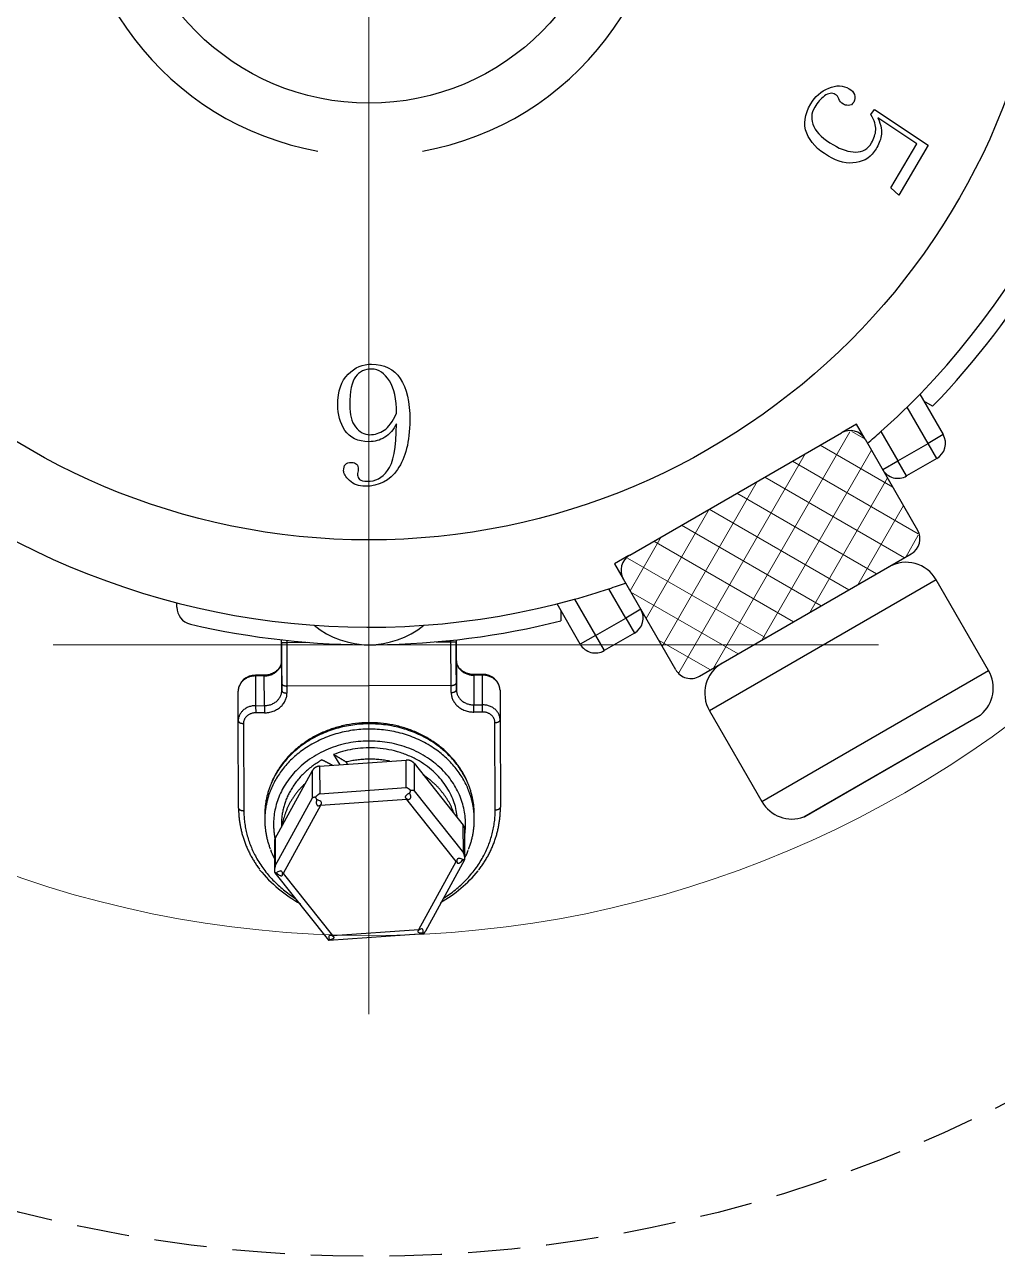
# Model space of a CAD drawing. Extents: x -9568 to -1230, y 8910 to 14862.
# Drawn here: x -7611.9 to -7556.2, y 13366.5 to 13437 of the extents above; entities that cross this region are included whole.
import ezdxf

# ---------------------------------------------------------------- set-up
doc = ezdxf.new("R2010")
doc.units = 0
doc.header["$LTSCALE"] = 12
for name, pattern in [('CENTER', [50.8, 31.75, -6.35, 6.35, -6.35]), ('CENTER2', [28.575, 19.05, -3.175, 3.175, -3.175]), ('DASHED', [0.75, 0.5, -0.25])]:
    doc.linetypes.add(name, pattern=pattern)
for name, color, linetype in [('01粗实线', 7, 'CONTINUOUS'), ('4虚线层', 6, 'DASHED'), ('Default', 7, 'CONTINUOUS')]:
    doc.layers.add(name, color=color, linetype=linetype)
for name, color, linetype, lineweight in [('中心线', 1, 'CENTER', 20), ('图层3', 7, 'CONTINUOUS', 30), ('图层5', 1, 'CENTER2', 18), ('粗实线', 7, 'CONTINUOUS', 25)]:
    doc.layers.add(name, color=color, linetype=linetype, lineweight=lineweight)

# ---------------------------------------------------------------- blocks, each defined once
blk = doc.blocks.new('G$CBB9FC1A2')
at = {"layer": '4虚线层', "ltscale": 0.5}
blk.add_circle((0, 0), 80, dxfattribs=at)
at = {"layer": 'Default', "color": 1, "linetype": 'CENTER2', "lineweight": 13, "ltscale": 20}
blk.add_line((0, -66.13), (0, 64.458), dxfattribs=at)
at = {"layer": 'Default', "color": 7, "linetype": 'CENTER2', "lineweight": 13}
blk.add_circle((0, 0), 61.637, dxfattribs=at)
at = {"layer": '图层3'}
for p, q in [((28.743, -14.649), (28.959, -14.358)), ((28.959, -14.358), (32.034, -16.389)), ((31.378, -16.318), (29.146, -14.84)), ((29.89, -18.848), (31.378, -16.318)), ((32.034, -16.389), (30.346, -19.259)), ((30.346, -19.259), (29.89, -18.848)), ((31.552, -30.654), (32.885, -32.964)), ((32.019, -33.464), (30.821, -31.388)), ((32.282, -31.337), (31.778, -31.046)), ((27.922, -32.366), (27.099, -32.841)), ((28.415, -33.219), (27.922, -32.366)), ((14.935, -39.864), (27.056, -32.866)), ((29.323, -32.792), (30.288, -34.464)), ((32.885, -32.964), (32.019, -33.464)), ((28.422, -33.232), (31.421, -38.427)), ((30.288, -34.464), (32.019, -33.464)), ((32.519, -34.33), (32.019, -33.464)), ((29.422, -34.964), (30.288, -34.464)), ((30.788, -35.33), (30.288, -34.464)), ((32.519, -34.33), (30.788, -35.33)), ((14.893, -39.889), (14.069, -40.364)), ((18.934, -46.791), (31.055, -39.793)), ((14.069, -40.364), (14.565, -41.224)), ((17.568, -46.425), (14.569, -41.23)), ((32.488, -41.274), (19.501, -48.773)), ((35.488, -46.469), (32.488, -41.274)), ((14.703, -43.462), (13.738, -41.79)), ((-10.998, -42.839), (-10.998, -42.594)), ((12.105, -44.961), (10.771, -42.651)), ((11.773, -42.386), (12.971, -44.462)), ((15.568, -42.962), (14.703, -43.462)), ((10.998, -43.043), (10.998, -43.625)), ((12.971, -44.462), (14.703, -43.462)), ((14.703, -43.462), (15.202, -44.328)), ((15.202, -44.328), (13.471, -45.327)), ((-4.999, -44.855), (-4.999, -44.712)), ((-4.999, -44.857), (-4.999, -44.855)), ((-4.999, -44.855), (-4.699, -44.855)), ((-4.999, -44.857), (-4.699, -44.856)), ((-4.992, -47.206), (-4.999, -44.857)), ((-4.999, -44.857), (-4.998, -45.506)), ((-4.699, -44.744), (-4.699, -44.855)), ((-4.699, -44.855), (-3.534, -44.851)), ((-4.699, -44.855), (-4.699, -44.856)), ((-4.699, -44.856), (-4.692, -47.355)), ((3.855, -44.825), (4.697, -44.822)), ((4.697, -44.822), (4.696, -44.745)), ((4.697, -44.822), (4.997, -44.82)), ((4.697, -44.822), (4.997, -44.821)), ((4.697, -44.822), (4.697, -44.822)), ((4.708, -47.321), (4.697, -44.822)), ((4.996, -44.712), (4.997, -44.82)), ((4.997, -44.82), (4.997, -44.821)), ((4.997, -44.821), (5.007, -47.17)), ((5.001, -45.47), (4.997, -44.821)), ((12.971, -44.462), (12.105, -44.961)), ((12.971, -44.462), (13.471, -45.327)), ((-4.992, -47.206), (-4.998, -45.506)), ((-4.998, -45.506), (-4.998, -45.911)), ((-4.998, -45.506), (-4.998, -45.506)), ((5.001, -45.471), (5.001, -45.47)), ((5.007, -47.17), (5.001, -45.471)), ((5.004, -45.875), (5.001, -45.471)), ((-4.998, -45.911), (-4.992, -47.611)), ((5.01, -47.575), (5.004, -45.875)), ((22.5, -53.968), (35.488, -46.469)), ((-5.995, -46.737), (-6.493, -46.739)), ((-6.493, -46.739), (-6.493, -46.779)), ((-5.995, -46.778), (-6.493, -46.779)), ((-6.493, -46.779), (-6.487, -48.479)), ((-5.995, -46.737), (-5.995, -46.778)), ((-5.989, -48.477), (-5.995, -46.778)), ((-4.992, -47.611), (-4.992, -47.206)), ((-4.992, -47.206), (-4.992, -47.206)), ((5.007, -47.17), (5.01, -47.575)), ((5.007, -47.17), (5.007, -47.17)), ((6.504, -46.693), (6.007, -46.695)), ((6.007, -46.735), (6.007, -46.695)), ((6.504, -46.733), (6.007, -46.735)), ((6.007, -46.735), (6.013, -48.434)), ((6.504, -46.733), (6.504, -46.693)), ((6.511, -48.433), (6.504, -46.733)), ((-7.483, -49.348), (-7.489, -47.649)), ((4.708, -47.321), (-4.692, -47.355)), ((-4.692, -47.355), (-4.692, -47.356)), ((-4.692, -47.356), (-4.692, -47.76)), ((4.708, -47.322), (4.708, -47.321)), ((4.711, -47.727), (4.708, -47.322)), ((7.507, -47.595), (7.513, -49.295)), ((-6.487, -48.479), (-5.989, -48.477)), ((-6.487, -48.479), (-6.485, -48.889)), ((-5.989, -48.477), (-5.988, -48.887)), ((6.013, -48.434), (6.511, -48.433)), ((6.014, -48.844), (6.013, -48.434)), ((6.512, -48.842), (6.511, -48.433)), ((-7.465, -54.343), (-7.483, -49.348)), ((-5.988, -48.887), (-6.485, -48.889)), ((6.512, -48.842), (6.014, -48.844)), ((7.513, -49.295), (7.531, -54.289)), ((19.501, -48.773), (22.5, -53.968)), ((24.91, -54.849), (35.046, -48.997)), ((24.958, -54.827), (35.002, -49.028)), ((-7.183, -49.497), (-7.165, -54.491)), ((7.232, -54.44), (7.214, -49.446)), ((-2.029, -51.277), (-1.66, -51.86)), ((-2.824, -51.942), (2.132, -51.593)), ((-2.824, -51.942), (-2.818, -53.517)), ((-1.232, -51.83), (-1.312, -51.703)), ((2.138, -53.168), (2.132, -51.593)), ((2.584, -51.778), (5.406, -55.32)), ((2.584, -51.778), (2.589, -53.353)), ((-5.369, -56.079), (-3.235, -52.188)), ((-3.23, -53.763), (-3.235, -52.188)), ((-2.818, -53.517), (2.138, -53.168)), ((2.589, -53.353), (5.411, -56.895)), ((-5.363, -57.654), (-3.23, -53.763)), ((-2.777, -54.198), (-4.91, -58.089)), ((2.179, -53.849), (-2.777, -54.198)), ((5.001, -57.391), (2.179, -53.849)), ((-5.964, -54.737), (-5.963, -55.037)), ((6.034, -54.994), (6.033, -54.694)), ((-5.013, -55.284), (-5.012, -55.429)), ((5.411, -56.895), (5.406, -55.32)), ((5.5, -57.247), (5.494, -55.565)), ((-5.417, -56.266), (-5.411, -57.949)), ((-5.369, -56.079), (-5.363, -57.654)), ((2.867, -61.282), (5.001, -57.391)), ((3.253, -61.367), (5.49, -57.287)), ((-5.39, -58.04), (-2.392, -61.803)), ((-4.91, -58.089), (-2.088, -61.631)), ((-2.088, -61.631), (2.867, -61.282)), ((-2.303, -61.897), (3.15, -61.513))]:
    blk.add_line(p, q, dxfattribs=at)
for radius in [38.992, 13.997]:
    blk.add_circle((0, 0), radius, dxfattribs=at)
for centre, radius, start, end in [((0, 0), 43.991, 314.47751, 45.52249), ((0, 0), 43.991, 194.47751, 285.52249), ((0, 0), 44.99, 315.851, 343.13656), ((0, 0), 43.991, 311.80289, 314.47751), ((27.556, -33.732), 1, 30, 120), ((0, 0), 43.991, 310.4762, 311.80289), ((32.019, -33.464), 1, 300, 30), ((30.288, -34.464), 1, 210, 300), ((30.556, -38.927), 1, 300, 30), ((15.434, -40.73), 1, 120, 210), ((30.757, -42.274), 2, 30, 120), ((0, 0), 43.991, 288.22516, 289.52447), ((0, 0), 43.991, 285.52249, 288.19711), ((-9.998, -42.839), 1, 180, 256.86344), ((14.703, -43.462), 1, 300, 30), ((0, 0), 44.99, 256.86344, 284.149), ((0, -39.991), 4.999, 231.03224, 308.96776), ((12.971, -44.462), 1, 210, 300), ((18.434, -45.925), 1, 210, 300), ((21.232, -47.773), 2, 120, 210), ((33.756, -47.469), 2, 310.16425, 30), ((-6.536, -47.693), 0.955, 87.43613, 177.34059), ((6.553, -47.647), 0.956, 3.12944, 92.91355), ((34.852, -48.768), 0.3, 300, 310.16425), ((24.232, -52.968), 2, 210, 289.83575), ((24.808, -54.567), 0.3, 289.83575, 300), ((-1.606, -55.24), 4.294, 200.15123, 207.26545), ((4.907, -56.059), 1.336, 274.02721, 275.27522), ((0.028, -52.711), 8.132, 219.3794, 240.97874), ((0.028, -52.711), 8.132, 300.09234, 320.05264)]:
    blk.add_arc(centre, radius, start, end, dxfattribs=at)
for points, knots in [([(25.068, -15.703), (24.869, -15.197), (24.946, -14.636), (25.548, -13.612), (25.889, -13.314), (26.328, -13.132)], [0.2467507, 0.2467507, 0.2467507, 0.2467507, 0.3389867, 0.3389867, 0.4032921, 0.4032921, 0.4032921, 0.4032921]), ([(26.907, -13.753), (26.869, -13.632), (26.8, -13.546), (26.519, -13.381), (26.311, -13.414), (26.088, -13.58)], [0.56356457, 0.56356457, 0.56356457, 0.56356457, 0.5802378, 0.5802378, 0.61358428, 0.61358428, 0.61358428, 0.61358428]), ([(26.328, -13.132), (26.761, -12.952), (27.155, -12.96), (27.644, -13.248), (27.743, -13.363), (27.801, -13.506)], [0.40329212, 0.40329212, 0.40329212, 0.40329212, 0.46384544, 0.46384544, 0.4871913, 0.4871913, 0.4871913, 0.4871913]), ([(26.088, -13.58), (25.869, -13.742), (25.684, -13.955), (25.314, -14.584), (25.295, -14.956), (25.48, -15.334)], [0.6135843, 0.6135843, 0.6135843, 0.6135843, 0.6551138, 0.6551138, 0.7143444, 0.7143444, 0.7143444, 0.7143444]), ([(27.801, -13.506), (27.859, -13.646), (27.846, -13.79), (27.681, -14.07), (27.582, -14.132), (27.34, -14.116), (27.244, -14.094), (27.036, -13.971), (26.945, -13.872), (26.907, -13.753)], [0.4871913, 0.4871913, 0.4871913, 0.4871913, 0.50227738, 0.50227738, 0.51736346, 0.51736346, 0.53244953, 0.53244953, 0.56356457, 0.56356457, 0.56356457, 0.56356457]), ([(25.48, -15.334), (25.663, -15.708), (26.039, -16.057), (27.059, -16.657), (27.487, -16.794), (27.879, -16.79)], [0.7143444, 0.7143444, 0.7143444, 0.7143444, 0.7936744, 0.7936744, 0.8596818, 0.8596818, 0.8596818, 0.8596818]), ([(27.9, -17.397), (27.401, -17.477), (26.872, -17.354), (25.686, -16.656), (25.27, -16.217), (25.068, -15.703)], [0.0716555, 0.0716555, 0.0716555, 0.0716555, 0.1544962, 0.1544962, 0.2467507, 0.2467507, 0.2467507, 0.2467507]), ([(27.879, -16.79), (28.275, -16.785), (28.572, -16.614), (28.927, -16.01), (29.01, -15.761), (29.027, -15.519)], [0.8596818, 0.8596818, 0.8596818, 0.8596818, 0.91398444, 0.91398444, 0.95371808, 0.95371808, 0.95371808, 0.95371808]), ([(-1.374, -32.721), (-1.653, -32.289), (-1.792, -31.811), (-1.783, -30.475), (-1.584, -29.881), (-1.191, -29.498)], [0.0653302, 0.0653302, 0.0653302, 0.0653302, 0.1217356, 0.1217356, 0.20712, 0.20712, 0.20712, 0.20712]), ([(-1.191, -29.498), (-0.801, -29.118), (-0.353, -28.924), (0.876, -28.933), (1.425, -29.21), (1.797, -29.758)], [0.20712, 0.20712, 0.20712, 0.20712, 0.2651708, 0.2651708, 0.3477816, 0.3477816, 0.3477816, 0.3477816]), ([(1.172, -29.881), (0.896, -29.438), (0.557, -29.218), (-0.248, -29.212), (-0.551, -29.357), (-0.768, -29.648)], [0.3991861, 0.3991861, 0.3991861, 0.3991861, 0.6977724, 0.6977724, 1, 1, 1, 1]), ([(-0.768, -29.648), (-0.984, -29.939), (-1.095, -30.484), (-1.105, -31.816), (-0.996, -32.231), (-0.768, -32.525)], [0, 0, 0, 0, 0.2661292, 0.2661292, 0.4430078, 0.4430078, 0.4430078, 0.4430078]), ([(1.797, -29.758), (2.167, -30.305), (2.348, -31.103), (2.332, -33.366), (2.097, -34.306), (1.638, -34.956)], [0.3477816, 0.3477816, 0.3477816, 0.3477816, 0.4501044, 0.4501044, 0.5706819, 0.5706819, 0.5706819, 0.5706819]), ([(-0.768, -32.525), (-0.543, -32.817), (-0.274, -32.968), (0.34, -32.972), (0.614, -32.886), (0.869, -32.717)], [0.4430078, 0.4430078, 0.4430078, 0.4430078, 0.6183135, 0.6183135, 0.7776823, 0.7776823, 0.7776823, 0.7776823]), ([(-1.112, -35.595), (-1.337, -35.377), (-1.45, -35.193), (-1.448, -34.871), (-1.413, -34.75), (-1.349, -34.672)], [0.70059765, 0.70059765, 0.70059765, 0.70059765, 0.72224947, 0.72224947, 0.74390128, 0.74390128, 0.74390128, 0.74390128]), ([(-1.349, -34.672), (-1.283, -34.592), (-1.168, -34.556), (-0.87, -34.558), (-0.773, -34.588), (-0.705, -34.657)], [0.74390128, 0.74390128, 0.74390128, 0.74390128, 0.75944722, 0.75944722, 0.77263771, 0.77263771, 0.77263771, 0.77263771]), ([(1.638, -34.956), (1.183, -35.603), (0.564, -35.929), (-0.587, -35.921), (-0.889, -35.812), (-1.112, -35.595)], [0.5706819, 0.5706819, 0.5706819, 0.5706819, 0.6582099, 0.6582099, 0.7005977, 0.7005977, 0.7005977, 0.7005977]), ([(-0.705, -34.657), (-0.64, -34.723), (-0.609, -34.823), (-0.61, -35.009), (-0.616, -35.062), (-0.631, -35.116)], [0.77263771, 0.77263771, 0.77263771, 0.77263771, 0.7867669, 0.7867669, 0.79252323, 0.79252323, 0.79252323, 0.79252323]), ([(-0.631, -35.116), (-0.645, -35.168), (-0.651, -35.223), (-0.652, -35.379), (-0.613, -35.467), (-0.531, -35.536)], [0.79252323, 0.79252323, 0.79252323, 0.79252323, 0.79900071, 0.79900071, 0.81136681, 0.81136681, 0.81136681, 0.81136681]), ([(-0.531, -35.536), (-0.454, -35.601), (-0.307, -35.635), (0.361, -35.64), (0.752, -35.438), (1.072, -35.025)], [0.81136681, 0.81136681, 0.81136681, 0.81136681, 0.83543812, 0.83543812, 0.88631612, 0.88631612, 0.88631612, 0.88631612]), ([(-4.998, -45.911), (-5, -45.949), (-5.005, -46.055), (-5.071, -46.249), (-5.229, -46.455), (-5.452, -46.616), (-5.721, -46.718), (-5.896, -46.731), (-5.995, -46.737)], [0, 0, 0, 0, 0.083797, 0.276398, 0.466096, 0.650371, 0.831212, 1, 1, 1, 1]), ([(6.007, -46.695), (5.956, -46.693), (5.824, -46.689), (5.588, -46.632), (5.348, -46.506), (5.16, -46.33), (5.04, -46.125), (5.006, -45.963), (5.004, -45.884), (5.004, -45.875)], [0, 0, 0, 0, 0.085815, 0.263196, 0.440645, 0.618441, 0.798246, 0.979263, 1, 1, 1, 1]), ([(5.677, -52.95), (5.636, -52.844), (5.53, -52.569), (5.254, -52.095), (4.871, -51.576), (4.414, -51.096), (3.896, -50.669), (3.324, -50.297), (2.706, -49.988), (2.05, -49.744), (1.365, -49.571), (0.661, -49.469), (-0.052, -49.442), (-0.765, -49.489), (-1.466, -49.609), (-2.146, -49.802), (-2.796, -50.064), (-3.406, -50.392), (-3.968, -50.781), (-4.473, -51.227), (-4.916, -51.723), (-5.28, -52.257), (-5.521, -52.696), (-5.603, -52.932), (-5.622, -52.988)], [0, 0, 0, 0, 0.023504, 0.071231, 0.119057, 0.16699, 0.215029, 0.263161, 0.311372, 0.359643, 0.407961, 0.456313, 0.504691, 0.553089, 0.601499, 0.649916, 0.69833, 0.746732, 0.795105, 0.84343, 0.891682, 0.939839, 0.987883, 1, 1, 1, 1]), ([(2.191, -53.826), (2.212, -53.833), (2.233, -53.838), (2.277, -53.843), (2.3, -53.843), (2.343, -53.83), (2.362, -53.815), (2.384, -53.776), (2.389, -53.754), (2.395, -53.688), (2.389, -53.645), (2.371, -53.56), (2.36, -53.518), (2.346, -53.476)], [0, 0, 0, 0, 0.125, 0.125, 0.25, 0.25, 0.375, 0.375, 0.5, 0.5, 0.75, 0.75, 1, 1, 1, 1]), ([(-2.794, -54.177), (-2.776, -54.164), (-2.76, -54.151), (-2.73, -54.119), (-2.717, -54.101), (-2.704, -54.06), (-2.706, -54.037), (-2.726, -53.997), (-2.742, -53.98), (-2.794, -53.937), (-2.834, -53.917), (-2.916, -53.881), (-2.957, -53.866), (-3, -53.853)], [0, 0, 0, 0, 0.125, 0.125, 0.25, 0.25, 0.375, 0.375, 0.5, 0.5, 0.75, 0.75, 1, 1, 1, 1]), ([(5.03, -57.389), (5.033, -57.408), (5.038, -57.426), (5.053, -57.461), (5.063, -57.477), (5.092, -57.5), (5.113, -57.505), (5.155, -57.498), (5.176, -57.489), (5.234, -57.455), (5.268, -57.425), (5.332, -57.364), (5.362, -57.331), (5.391, -57.297)], [0, 0, 0, 0, 0.125, 0.125, 0.25, 0.25, 0.375, 0.375, 0.5, 0.5, 0.75, 0.75, 1, 1, 1, 1]), ([(-4.939, -58.091), (-4.943, -58.071), (-4.948, -58.051), (-4.962, -58.013), (-4.972, -57.993), (-5.002, -57.96), (-5.023, -57.948), (-5.065, -57.939), (-5.086, -57.941), (-5.144, -57.953), (-5.178, -57.97), (-5.242, -58.007), (-5.272, -58.028), (-5.301, -58.05)], [0, 0, 0, 0, 0.125, 0.125, 0.25, 0.25, 0.375, 0.375, 0.5, 0.5, 0.75, 0.75, 1, 1, 1, 1]), ([(2.884, -61.302), (2.867, -61.314), (2.85, -61.327), (2.821, -61.354), (2.808, -61.369), (2.794, -61.4), (2.796, -61.416), (2.816, -61.441), (2.832, -61.45), (2.884, -61.471), (2.924, -61.478), (3.006, -61.489), (3.047, -61.493), (3.089, -61.495)], [0, 0, 0, 0, 0.125, 0.125, 0.25, 0.25, 0.375, 0.375, 0.5, 0.5, 0.75, 0.75, 1, 1, 1, 1]), ([(3.089, -61.495), (3.096, -61.463), (3.101, -61.432), (3.105, -61.371), (3.104, -61.34), (3.088, -61.297), (3.08, -61.283), (3.053, -61.263), (3.032, -61.258), (2.966, -61.262), (2.923, -61.282), (2.884, -61.302)], [0, 0, 0, 0, 0.25, 0.25, 0.5, 0.5, 0.625, 0.625, 0.75, 0.75, 1, 1, 1, 1]), ([(-2.101, -61.653), (-2.122, -61.646), (-2.143, -61.64), (-2.187, -61.63), (-2.21, -61.627), (-2.253, -61.63), (-2.272, -61.638), (-2.294, -61.661), (-2.299, -61.676), (-2.305, -61.72), (-2.299, -61.75), (-2.281, -61.811), (-2.27, -61.841), (-2.256, -61.871)], [0, 0, 0, 0, 0.125, 0.125, 0.25, 0.25, 0.375, 0.375, 0.5, 0.5, 0.75, 0.75, 1, 1, 1, 1])]:
    blk.add_open_spline(points, degree=3, knots=knots, dxfattribs=at)
for points, degree in [([(29.027, -15.519), (29.043, -15.282), (28.947, -14.992), (28.743, -14.649)], 3), ([(29.146, -14.84), (29.336, -15.266), (29.399, -15.606), (29.341, -15.87)], 3), ([(29.341, -15.87), (29.284, -16.132), (29.181, -16.376), (29.043, -16.61)], 3), ([(29.043, -16.61), (28.783, -17.052), (28.405, -17.316), (27.9, -17.397)], 3), ([(1.578, -31.742), (1.584, -30.942), (1.447, -30.322), (1.172, -29.881)], 3), ([(0.869, -32.717), (1.126, -32.547), (1.36, -32.218), (1.578, -31.742)], 3), ([(1.574, -32.342), (1.411, -32.687), (1.189, -32.944), (0.905, -33.117)], 3), ([(1.072, -35.025), (1.392, -34.614), (1.564, -33.722), (1.574, -32.342)], 3), ([(0.001, -33.369), (-0.638, -33.365), (-1.099, -33.147), (-1.374, -32.721)], 3), ([(0.905, -33.117), (0.625, -33.289), (0.323, -33.372), (0.001, -33.369)], 3), ([(2.217, -53.547), (2.185, -53.568), (2.153, -53.59), (2.127, -53.618)], 3), ([(2.314, -53.492), (2.281, -53.509), (2.248, -53.527), (2.217, -53.547)], 3), ([(2.346, -53.476), (2.335, -53.482), (2.325, -53.487), (2.314, -53.492)], 3), ([(-3.013, -53.995), (-3.014, -54.032), (-3.013, -54.07), (-3.005, -54.106)], 3), ([(-3.005, -53.887), (-3.009, -53.923), (-3.012, -53.959), (-3.013, -53.995)], 3), ([(-3, -53.853), (-3.001, -53.864), (-3.003, -53.876), (-3.005, -53.887)], 3), ([(-3.005, -54.106), (-3.002, -54.119), (-2.998, -54.132), (-2.992, -54.144)], 3), ([(-2.992, -54.144), (-2.987, -54.157), (-2.979, -54.169), (-2.97, -54.179)], 3), ([(-2.97, -54.179), (-2.964, -54.186), (-2.956, -54.192), (-2.948, -54.196)], 3), ([(-2.948, -54.196), (-2.939, -54.2), (-2.93, -54.203), (-2.921, -54.205)], 3), ([(-2.921, -54.205), (-2.908, -54.208), (-2.894, -54.207), (-2.881, -54.206)], 3), ([(-2.881, -54.206), (-2.856, -54.203), (-2.832, -54.194), (-2.809, -54.184)], 3), ([(-2.809, -54.184), (-2.804, -54.182), (-2.799, -54.179), (-2.794, -54.177)], 3), ([(-2.777, -54.198), (-2.785, -54.188), (-2.794, -54.177)], 2), ([(2.086, -53.687), (2.083, -53.696), (2.083, -53.705), (2.084, -53.715)], 3), ([(2.084, -53.715), (2.085, -53.724), (2.088, -53.733), (2.092, -53.741)], 3), ([(2.102, -53.65), (2.094, -53.661), (2.088, -53.674), (2.086, -53.687)], 3), ([(2.092, -53.741), (2.098, -53.753), (2.106, -53.764), (2.115, -53.773)], 3), ([(2.127, -53.618), (2.118, -53.628), (2.109, -53.638), (2.102, -53.65)], 3), ([(2.115, -53.773), (2.133, -53.791), (2.154, -53.806), (2.176, -53.818)], 3), ([(2.176, -53.818), (2.181, -53.821), (2.186, -53.823), (2.191, -53.826)], 3), ([(2.179, -53.849), (2.185, -53.838), (2.191, -53.826)], 2), ([(5.501, -57.18), (5.569, -57.042), (5.627, -56.905), (5.692, -56.745)], 3), ([(5.041, -57.303), (5.034, -57.327), (5.031, -57.35), (5.03, -57.373)], 3), ([(5.03, -57.373), (5.03, -57.378), (5.03, -57.384), (5.03, -57.389)], 3), ([(5.058, -57.268), (5.051, -57.279), (5.045, -57.291), (5.041, -57.303)], 3), ([(5.077, -57.247), (5.07, -57.253), (5.063, -57.26), (5.058, -57.268)], 3), ([(5.101, -57.232), (5.092, -57.236), (5.084, -57.241), (5.077, -57.247)], 3), ([(5.139, -57.222), (5.126, -57.224), (5.113, -57.227), (5.101, -57.232)], 3), ([(5.177, -57.222), (5.164, -57.221), (5.152, -57.221), (5.139, -57.222)], 3), ([(5.275, -57.245), (5.244, -57.234), (5.211, -57.225), (5.177, -57.222)], 3), ([(5.363, -57.283), (5.335, -57.269), (5.305, -57.256), (5.275, -57.245)], 3), ([(5.391, -57.297), (5.382, -57.293), (5.373, -57.288), (5.363, -57.283)], 3), ([(-5.301, -58.05), (-5.292, -58.058), (-5.283, -58.066), (-5.273, -58.073)], 3), ([(-5.273, -58.073), (-5.245, -58.097), (-5.215, -58.12), (-5.185, -58.141)], 3), ([(-5.185, -58.141), (-5.154, -58.163), (-5.121, -58.184), (-5.087, -58.199)], 3), ([(-5.087, -58.199), (-5.074, -58.204), (-5.062, -58.209), (-5.049, -58.212)], 3), ([(-5.049, -58.212), (-5.036, -58.215), (-5.023, -58.217), (-5.01, -58.216)], 3), ([(-5.01, -58.216), (-5.002, -58.215), (-4.994, -58.213), (-4.987, -58.21)], 3), ([(-4.987, -58.21), (-4.979, -58.207), (-4.973, -58.202), (-4.968, -58.197)], 3), ([(-4.968, -58.197), (-4.96, -58.189), (-4.955, -58.179), (-4.951, -58.169)], 3), ([(-4.951, -58.169), (-4.943, -58.149), (-4.941, -58.127), (-4.94, -58.105)], 3), ([(-4.94, -58.105), (-4.94, -58.1), (-4.939, -58.096), (-4.939, -58.091)], 3), ([(-4.91, -58.089), (-4.925, -58.09), (-4.939, -58.091)], 2), ([(2.884, -61.302), (2.876, -61.292), (2.867, -61.282)], 2), ([(-2.256, -61.871), (-2.25, -61.87), (-2.244, -61.869), (-2.238, -61.867)], 3), ([(-2.238, -61.867), (-2.203, -61.86), (-2.168, -61.852), (-2.135, -61.842)], 3), ([(-2.135, -61.842), (-2.102, -61.832), (-2.069, -61.821), (-2.042, -61.805)], 3), ([(-2.088, -61.631), (-2.094, -61.642), (-2.101, -61.653)], 2), ([(-2.077, -61.665), (-2.085, -61.661), (-2.093, -61.657), (-2.101, -61.653)], 3), ([(-2.022, -61.702), (-2.038, -61.688), (-2.057, -61.676), (-2.077, -61.665)], 3), ([(-2.042, -61.805), (-2.032, -61.8), (-2.022, -61.794), (-2.014, -61.787)], 3), ([(-2, -61.726), (-2.006, -61.717), (-2.013, -61.709), (-2.022, -61.702)], 3), ([(-2.014, -61.787), (-2.006, -61.78), (-2, -61.772), (-1.996, -61.763)], 3), ([(-1.993, -61.745), (-1.994, -61.738), (-1.997, -61.732), (-2, -61.726)], 3), ([(-1.996, -61.763), (-1.994, -61.757), (-1.993, -61.751), (-1.993, -61.745)], 3)]:
    blk.add_open_spline(points, degree=degree, dxfattribs=at)
for points, weights in [([(-5.995, -46.778), (-4.998, -46.774), (-4.998, -45.911)], [1, 0.708201056098, 1]), ([(5.004, -45.875), (5.01, -46.738), (6.007, -46.735)], [1, 0.708201056101, 1]), ([(-6.493, -46.779), (-7.492, -46.783), (-7.489, -47.649)], [1, 0.707106781186, 1]), ([(-4.992, -47.206), (-4.992, -47.356), (-4.692, -47.356)], [1, 0.707106781174, 1]), ([(-4.992, -47.206), (-4.992, -47.356), (-4.692, -47.355)], [1, 0.707107132324, 1]), ([(4.708, -47.322), (5.008, -47.32), (5.007, -47.17)], [1, 0.707106781188, 1]), ([(4.708, -47.321), (5.008, -47.32), (5.007, -47.17)], [1, 0.707107132183, 1]), ([(7.507, -47.595), (7.504, -46.729), (6.504, -46.733)], [1, 0.707106781187, 1]), ([(-5.989, -48.477), (-4.992, -48.474), (-4.992, -47.611)], [1, 0.708201056098, 1]), ([(-5.988, -48.887), (-4.692, -48.882), (-4.692, -47.76)], [1, 0.708201056099, 1]), ([(-4.992, -47.611), (-4.992, -47.761), (-4.692, -47.76)], [1, 0.707106781175, 1]), ([(4.711, -47.727), (5.011, -47.725), (5.01, -47.575)], [1, 0.70710678116, 1]), ([(4.711, -47.727), (4.719, -48.849), (6.014, -48.844)], [1, 0.7082010561, 1]), ([(5.01, -47.575), (5.016, -48.438), (6.013, -48.434)], [1, 0.708201056101, 1]), ([(-6.487, -48.479), (-7.486, -48.483), (-7.483, -49.348)], [1, 0.707106781187, 1]), ([(7.513, -49.295), (7.51, -48.429), (6.511, -48.433)], [1, 0.707106781187, 1]), ([(-7.483, -49.348), (-7.483, -49.498), (-7.183, -49.497)], [1, 0.707106781186, 1]), ([(-6.485, -48.889), (-7.185, -48.891), (-7.183, -49.497)], [1, 0.707106781186, 1]), ([(7.214, -49.446), (7.212, -48.84), (6.512, -48.842)], [1, 0.707106781186, 1]), ([(7.214, -49.446), (7.514, -49.445), (7.513, -49.295)], [1, 0.707106781186, 1]), ([(0.009, -49.821), (-4.291, -49.841), (-5.654, -53.374)], [1, 0.812768333921, 1]), ([(0.018, -49.521), (-4.248, -49.534), (-5.637, -53.029)], [1, 0.814916802474, 1]), ([(5.708, -53.32), (4.309, -49.8), (0.009, -49.821)], [1, 0.812768333921, 1]), ([(5.696, -52.993), (4.285, -49.507), (0.018, -49.521)], [1, 0.814916802474, 1]), ([(0.359, -50.511), (-5.481, -50.219), (-5.462, -55.285)], [1, 0.68488987589, 1]), ([(5.495, -55.834), (6.199, -50.804), (0.359, -50.511)], [1, 0.684889875889, 1]), ([(5.068, -54.896), (4.473, -48.748), (-2.029, -51.277)], [1, 0.578208880001, 1]), ([(-1.312, -51.703), (-1.68, -51.471), (-2.029, -51.277)], [1, 0.997167047821, 1]), ([(-2.689, -51.587), (-5.021, -52.884), (-5.013, -55.284)], [1, 0.87667259786, 1]), ([(-2.824, -51.942), (-3.111, -51.962), (-3.235, -52.188)], [1, 0.866025403784, 1]), ([(-2.093, -51.89), (-2.402, -51.721), (-2.689, -51.587)], [1, 0.997745714725, 1]), ([(1.198, -51.659), (-0.063, -51.402), (-1.312, -51.703)], [1, 0.968601251689, 1]), ([(2.584, -51.778), (2.42, -51.573), (2.132, -51.593)], [1, 0.866025403784, 1]), ([(4.874, -54.653), (4.406, -53.304), (3.115, -52.446)], [1, 0.951770493268, 1]), ([(-5.637, -53.029), (-5.967, -53.859), (-5.964, -54.737)], [1, 0.98601887414, 1]), ([(-5.654, -53.374), (-6.292, -55.027), (-5.65, -56.679)], [1, 0.9480680258, 1]), ([(-3.637, -52.921), (-4.753, -53.948), (-4.967, -55.346)], [1, 0.951770493268, 1]), ([(-2.818, -53.517), (-2.951, -53.593), (-3.061, -53.717)], [1, 0.965925826293, 1]), ([(2.393, -53.333), (2.271, -53.225), (2.138, -53.168)], [1, 0.965925826291, 1]), ([(2.346, -53.476), (2.374, -53.4), (2.393, -53.333)], [1, 0.988629558871, 1]), ([(2.589, -53.353), (2.513, -53.325), (2.393, -53.333)], [1, 0.965925826288, 1]), ([(6.033, -54.694), (6.03, -53.819), (5.696, -52.993)], [1, 0.986094472593, 1]), ([(6.034, -54.994), (6.031, -54.134), (5.708, -53.32)], [1, 0.986558863133, 1]), ([(-3.061, -53.717), (-3.172, -53.725), (-3.23, -53.763)], [1, 0.965925826299, 1]), ([(-3.061, -53.717), (-3.036, -53.781), (-3, -53.853)], [1, 0.988629558914, 1]), ([(-7.465, -54.343), (-7.459, -56.24), (-6.273, -57.835)], [1, 0.959865769158, 1]), ([(-7.465, -54.343), (-7.465, -54.493), (-7.165, -54.491)], [1, 0.707106781187, 1]), ([(-7.165, -54.491), (-7.154, -57.63), (-4.236, -59.489)], [1, 0.893195865294, 1]), ([(4.279, -59.497), (7.243, -57.619), (7.232, -54.44)], [1, 0.890847480315, 1]), ([(6.283, -57.898), (7.538, -56.257), (7.531, -54.289)], [1, 0.957016476115, 1]), ([(7.232, -54.44), (7.532, -54.439), (7.531, -54.289)], [1, 0.707106781186, 1]), ([(-5.462, -55.285), (-5.461, -55.695), (-5.379, -56.099)], [1, 0.99631589131, 1]), ([(5.494, -55.565), (5.494, -55.431), (5.406, -55.32)], [1, 0.955248908862, 1]), ([(5.707, -56.701), (6.037, -55.872), (6.034, -54.994)], [1, 0.986035245513, 1]), ([(-5.369, -56.079), (-5.417, -56.168), (-5.417, -56.266)], [1, 0.975171412706, 1]), ([(5.499, -57.231), (5.488, -57.057), (5.411, -56.895)], [1, 0.965925826291, 1]), ([(-5.363, -57.654), (-5.42, -57.825), (-5.409, -57.999)], [1, 0.965925826287, 1]), ([(5.391, -57.297), (5.455, -57.267), (5.499, -57.231)], [1, 0.988629558855, 1]), ([(5.49, -57.287), (5.504, -57.261), (5.499, -57.231)], [1, 0.990270237866, 1]), ([(-5.409, -57.999), (-5.405, -58.021), (-5.39, -58.04)], [1, 0.994585928063, 1]), ([(-5.409, -57.999), (-5.365, -58.029), (-5.301, -58.05)], [1, 0.988629558869, 1]), ([(-2.392, -61.803), (-2.35, -61.855), (-2.303, -61.897)], [1, 0.994585928041, 1]), ([(-2.303, -61.897), (-2.284, -61.896), (-2.256, -61.871)], [1, 0.988629558885, 1]), ([(3.089, -61.495), (3.126, -61.515), (3.151, -61.513)], [1, 0.988629558895, 1]), ([(3.151, -61.513), (3.208, -61.448), (3.253, -61.367)], [1, 0.990270237886, 1])]:
    blk.add_rational_spline(points, weights, degree=2, dxfattribs=at)
at = {"layer": '图层5'}
for p, q in [((19.741, -46.325), (27.549, -32.801)), ((28.411, -33.223), (27.655, -32.787)), ((30.007, -35.978), (25.837, -33.57)), ((17.747, -46.605), (24.991, -34.059)), ((22.491, -44.738), (28.778, -33.848)), ((31.45, -38.643), (24.25, -34.486)), ((16.793, -45.083), (22.242, -35.646)), ((30.661, -40.02), (22.663, -35.403)), ((25.24, -43.151), (29.694, -35.435)), ((29.074, -40.937), (21.076, -36.319)), ((15.877, -43.496), (19.493, -37.233)), ((27.487, -41.853), (19.488, -37.235)), ((27.989, -41.563), (30.61, -37.022)), ((25.9, -42.77), (17.901, -38.152)), ((30.738, -39.976), (31.461, -38.724)), ((14.96, -41.909), (16.744, -38.82)), ((24.312, -43.686), (16.314, -39.068)), ((22.725, -44.602), (14.807, -40.031)), ((21.138, -45.519), (14.998, -41.973)), ((19.551, -46.435), (16.585, -44.723))]:
    blk.add_line(p, q, dxfattribs=at)

msp = doc.modelspace()

# ---------------------------------------------------------------- linework, layer by layer
at = {"layer": '中心线'}
msp.add_line((-7610.26329, 13401.52075, 82.66856), (-7562.99591, 13401.52075, 82.66856), dxfattribs=at)
at = {"layer": '粗实线'}
msp.add_arc((-7592.10356, 13446.51174, 82.66856), 17, 280.1241859, 259.8758141, dxfattribs=at)

# ---------------------------------------------------------------- block references
at = {"layer": '01粗实线', "lineweight": -3, "ltscale": 2}
msp.add_blockref('G$CBB9FC1A2', (-7592.17458, 13446.51174, 82.66856), dxfattribs=at)

doc.saveas('drawing.dxf')
